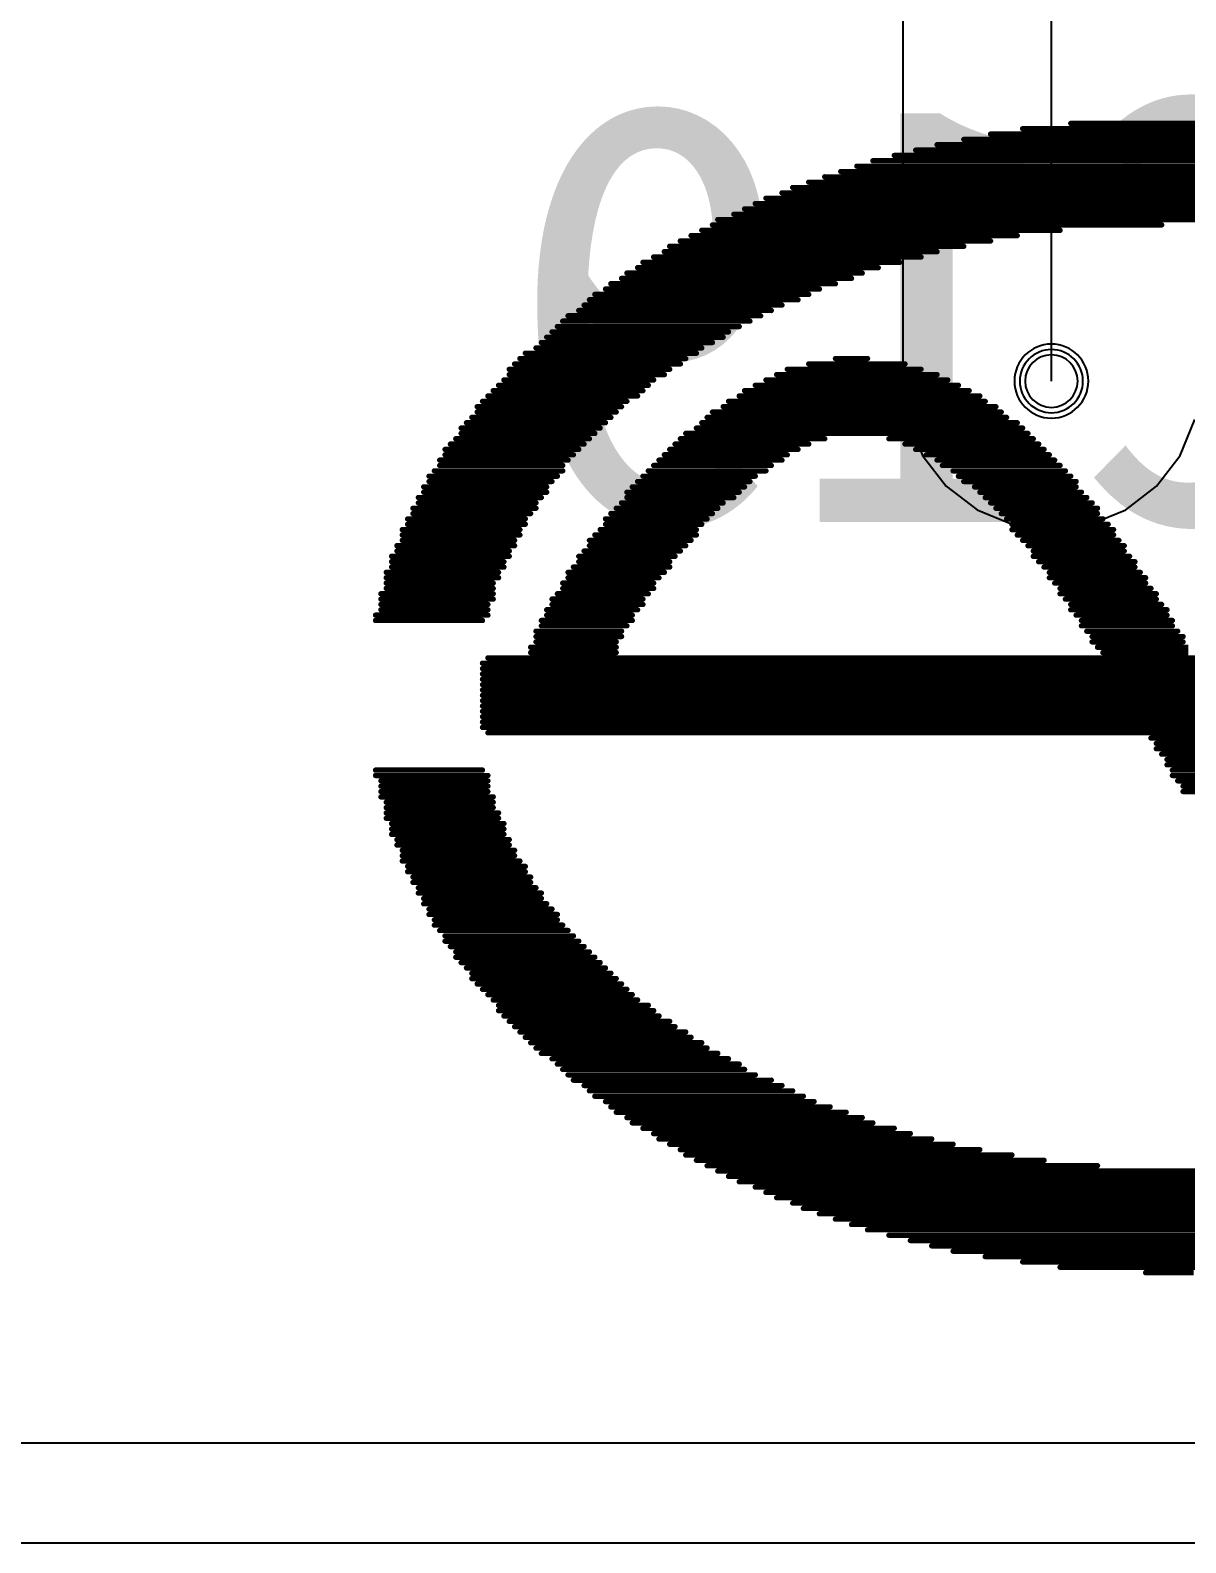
# Model space of a CAD drawing. Header units: inches. Extents: x 32166 to 66782, y 2386 to 7162.
# Drawn here: x 33774.74 to 33799.43, y 2886.55 to 2918.9 of the extents above; entities that cross this region are included whole.
import ezdxf

# ---------------------------------------------------------------- set-up
doc = ezdxf.new("R2010")
doc.units = ezdxf.units.IN
doc.header["$LTSCALE"] = 0.64311
doc.header["$MEASUREMENT"] = 0
for name, color, linetype in [('BOTTOMLAYER', 5, 'CONTINUOUS'), ('BOTTOMOVERLAY', 54, 'CONTINUOUS'), ('BOTTOMSOLDER', 6, 'CONTINUOUS'), ('KEEPOUTLAYER', 6, 'CONTINUOUS'), ('MULTILAYER', 9, 'CONTINUOUS')]:
    doc.layers.add(name, color=color, linetype=linetype)
doc.styles.get("Standard").update_dxf_attribs({"font": 'txt', "width": 0.8})

msp = doc.modelspace()

# ---------------------------------------------------------------- linework, layer by layer
at = {"layer": 'BOTTOMLAYER'}
for p, q in [((33796.563, 2911.395), (33796.563, 2940.091)), ((33793.386, 2935.537), (33793.386, 2911.395)), ((33793.386, 2911.395), (33793.494, 2910.572)), ((33793.494, 2910.572), (33793.811, 2909.806)), ((33799.314, 2909.806), (33799.632, 2910.572)), ((33793.811, 2909.806), (33794.316, 2909.148)), ((33798.809, 2909.148), (33799.314, 2909.806)), ((33794.316, 2909.148), (33794.974, 2908.643)), ((33798.151, 2908.643), (33798.809, 2909.148)), ((33794.974, 2908.643), (33795.74, 2908.326)), ((33797.385, 2908.326), (33798.151, 2908.643)), ((33795.74, 2908.326), (33796.563, 2908.217)), ((33796.563, 2908.217), (33797.385, 2908.326)), ((33952.488, 2888.681), (33760.023, 2888.681))]:
    msp.add_line(p, q, dxfattribs=at)
for radius, start, end in [(0.675, 0, 180), (0.562, 0, 180), (0.675, 180, 0), (0.562, 180, 0)]:
    msp.add_arc((33796.563, 2911.395), radius, start, end, dxfattribs=at)
at = {"layer": 'BOTTOMOVERLAY', "const_width": 0.114}
for points in [[(33795.948, 2916.792), (33802.235, 2916.792)], [(33796.977, 2916.906), (33801.206, 2916.906)], [(33794.119, 2916.449), (33804.178, 2916.449)], [(33794.691, 2916.563), (33803.606, 2916.563)], [(33795.262, 2916.677), (33802.92, 2916.677)], [(33792.748, 2916.106), (33805.549, 2916.106)], [(33793.205, 2916.22), (33805.092, 2916.22)], [(33793.662, 2916.334), (33804.635, 2916.334)], [(33791.719, 2915.763), (33806.578, 2915.763)], [(33792.062, 2915.877), (33806.235, 2915.877)], [(33792.405, 2915.991), (33805.892, 2915.991)], [(33790.805, 2915.42), (33807.492, 2915.42)], [(33791.033, 2915.534), (33807.264, 2915.534)], [(33791.376, 2915.649), (33806.921, 2915.649)], [(33790.004, 2915.077), (33808.292, 2915.077)], [(33790.233, 2915.191), (33808.064, 2915.191)], [(33790.462, 2915.306), (33807.835, 2915.306)], [(33789.433, 2914.848), (33808.75, 2914.848)], [(33789.776, 2914.963), (33808.521, 2914.963)], [(33788.861, 2914.506), (33795.834, 2914.506)], [(33789.09, 2914.62), (33796.748, 2914.62)], [(33789.319, 2914.734), (33798.92, 2914.734)], [(33788.29, 2914.163), (33794.119, 2914.163)], [(33788.404, 2914.277), (33794.691, 2914.277)], [(33788.633, 2914.391), (33795.262, 2914.391)], [(33787.718, 2913.82), (33792.862, 2913.82)], [(33787.833, 2913.934), (33793.319, 2913.934)], [(33788.061, 2914.048), (33793.776, 2914.048)], [(33787.147, 2913.477), (33791.948, 2913.477)], [(33787.376, 2913.591), (33792.29, 2913.591)], [(33787.49, 2913.705), (33792.519, 2913.705)], [(33786.69, 2913.134), (33791.147, 2913.134)], [(33786.804, 2913.248), (33791.376, 2913.248)], [(33787.033, 2913.363), (33791.605, 2913.363)], [(33786.461, 2912.905), (33790.576, 2912.905)], [(33786.575, 2913.02), (33790.805, 2913.02)], [(33786.004, 2912.562), (33789.89, 2912.562)], [(33786.118, 2912.677), (33790.119, 2912.677)], [(33786.233, 2912.791), (33790.347, 2912.791)], [(33785.661, 2912.22), (33789.319, 2912.22)], [(33785.775, 2912.334), (33789.547, 2912.334)], [(33785.89, 2912.448), (33789.662, 2912.448)], [(33785.204, 2911.877), (33788.747, 2911.877)], [(33785.318, 2911.991), (33788.976, 2911.991)], [(33785.547, 2912.105), (33789.09, 2912.105)], [(33791.948, 2911.877), (33792.633, 2911.877)], [(33784.975, 2911.648), (33788.404, 2911.648)], [(33784.975, 2911.534), (33788.29, 2911.534)], [(33785.09, 2911.762), (33788.633, 2911.762)], [(33790.69, 2911.534), (33794.119, 2911.534)], [(33790.919, 2911.648), (33793.776, 2911.648)], [(33791.376, 2911.762), (33793.433, 2911.762)], [(33784.632, 2911.191), (33787.833, 2911.191)], [(33784.747, 2911.305), (33787.947, 2911.305)], [(33784.861, 2911.419), (33788.061, 2911.419)], [(33790.004, 2911.191), (33794.805, 2911.191)], [(33790.233, 2911.305), (33794.576, 2911.305)], [(33790.462, 2911.419), (33794.348, 2911.419)], [(33784.404, 2910.962), (33787.49, 2910.962)], [(33784.518, 2911.077), (33787.718, 2911.077)], [(33789.662, 2910.962), (33795.148, 2910.962)], [(33789.89, 2911.077), (33795.034, 2911.077)], [(33784.175, 2910.619), (33787.147, 2910.619)], [(33784.289, 2910.848), (33787.376, 2910.848)], [(33784.289, 2910.734), (33787.261, 2910.734)], [(33789.204, 2910.619), (33795.605, 2910.619)], [(33789.319, 2910.734), (33795.491, 2910.734)], [(33789.547, 2910.848), (33795.377, 2910.848)], [(33783.947, 2910.391), (33786.918, 2910.391)], [(33783.947, 2910.276), (33786.804, 2910.276)], [(33784.061, 2910.505), (33787.033, 2910.505)], [(33788.747, 2910.276), (33796.062, 2910.276)], [(33788.976, 2910.391), (33795.948, 2910.391)], [(33789.09, 2910.505), (33795.834, 2910.505)], [(33783.604, 2909.934), (33786.461, 2909.934)], [(33783.718, 2910.048), (33786.575, 2910.048)], [(33783.832, 2910.162), (33786.69, 2910.162)], [(33788.404, 2909.934), (33791.147, 2909.934)], [(33788.519, 2910.048), (33791.376, 2910.048)], [(33788.633, 2910.162), (33791.719, 2910.162)], [(33793.091, 2910.162), (33796.177, 2910.162)], [(33793.433, 2910.048), (33796.291, 2910.048)], [(33793.662, 2909.934), (33796.405, 2909.934)], [(33783.489, 2909.705), (33786.233, 2909.705)], [(33783.489, 2909.591), (33786.118, 2909.591)], [(33783.604, 2909.819), (33786.347, 2909.819)], [(33788.061, 2909.591), (33790.576, 2909.591)], [(33788.176, 2909.705), (33790.805, 2909.705)], [(33788.29, 2909.819), (33790.919, 2909.819)], [(33793.891, 2909.819), (33796.52, 2909.819)], [(33794.119, 2909.705), (33796.634, 2909.705)], [(33794.234, 2909.591), (33796.748, 2909.591)], [(33783.261, 2909.362), (33786.004, 2909.362)], [(33783.261, 2909.248), (33785.89, 2909.248)], [(33783.375, 2909.476), (33786.118, 2909.476)], [(33787.718, 2909.248), (33790.119, 2909.248)], [(33787.833, 2909.362), (33790.233, 2909.362)], [(33787.947, 2909.476), (33790.462, 2909.476)], [(33794.462, 2909.476), (33796.862, 2909.476)], [(33794.576, 2909.362), (33796.977, 2909.362)], [(33794.691, 2909.248), (33797.091, 2909.248)], [(33783.146, 2909.133), (33785.775, 2909.133)], [(33783.146, 2909.019), (33785.775, 2909.019)], [(33787.49, 2909.019), (33789.89, 2909.019)], [(33787.604, 2909.133), (33790.004, 2909.133)], [(33794.919, 2909.133), (33797.091, 2909.133)], [(33795.034, 2909.019), (33797.205, 2909.019)], [(33782.918, 2908.676), (33785.547, 2908.676)], [(33783.032, 2908.905), (33785.661, 2908.905)], [(33783.032, 2908.791), (33785.547, 2908.791)], [(33787.261, 2908.676), (33789.433, 2908.676)], [(33787.376, 2908.791), (33789.547, 2908.791)], [(33787.49, 2908.905), (33789.776, 2908.905)], [(33795.148, 2908.905), (33797.32, 2908.905)], [(33795.262, 2908.791), (33797.434, 2908.791)], [(33795.377, 2908.676), (33797.548, 2908.676)], [(33782.804, 2908.448), (33785.318, 2908.448)], [(33782.804, 2908.333), (33785.318, 2908.333)], [(33782.918, 2908.562), (33785.432, 2908.562)], [(33787.033, 2908.448), (33789.204, 2908.448)], [(33787.033, 2908.333), (33789.09, 2908.333)], [(33787.147, 2908.562), (33789.319, 2908.562)], [(33795.491, 2908.562), (33797.548, 2908.562)], [(33795.605, 2908.448), (33797.663, 2908.448)], [(33795.719, 2908.333), (33797.777, 2908.333)], [(33782.689, 2908.219), (33785.204, 2908.219)], [(33782.689, 2908.105), (33785.204, 2908.105)], [(33782.689, 2907.99), (33785.09, 2907.99)], [(33786.69, 2907.99), (33788.861, 2907.99)], [(33786.804, 2908.105), (33788.976, 2908.105)], [(33786.918, 2908.219), (33788.976, 2908.219)], [(33795.719, 2908.219), (33797.891, 2908.219)], [(33795.834, 2908.105), (33797.891, 2908.105)], [(33795.948, 2907.99), (33798.005, 2907.99)], [(33782.461, 2907.648), (33784.975, 2907.648)], [(33782.575, 2907.876), (33785.09, 2907.876)], [(33782.575, 2907.762), (33784.975, 2907.762)], [(33786.461, 2907.648), (33788.519, 2907.648)], [(33786.575, 2907.762), (33788.633, 2907.762)], [(33786.69, 2907.876), (33788.747, 2907.876)], [(33796.062, 2907.876), (33798.12, 2907.876)], [(33796.177, 2907.762), (33798.12, 2907.762)], [(33796.177, 2907.648), (33798.234, 2907.648)], [(33782.346, 2907.305), (33784.747, 2907.305)], [(33782.461, 2907.533), (33784.861, 2907.533)], [(33782.461, 2907.419), (33784.861, 2907.419)], [(33786.233, 2907.305), (33788.29, 2907.305)], [(33786.347, 2907.419), (33788.404, 2907.419)], [(33786.461, 2907.533), (33788.404, 2907.533)], [(33796.291, 2907.533), (33798.348, 2907.533)], [(33796.405, 2907.419), (33798.348, 2907.419)], [(33796.52, 2907.305), (33798.463, 2907.305)], [(33782.346, 2907.19), (33784.747, 2907.19)], [(33782.346, 2907.076), (33784.632, 2907.076)], [(33786.118, 2907.076), (33788.061, 2907.076)], [(33786.233, 2907.19), (33788.176, 2907.19)], [(33796.52, 2907.19), (33798.577, 2907.19)], [(33796.634, 2907.076), (33798.577, 2907.076)], [(33782.232, 2906.847), (33784.632, 2906.847)], [(33782.232, 2906.733), (33784.632, 2906.733)], [(33782.346, 2906.962), (33784.632, 2906.962)], [(33785.89, 2906.733), (33787.833, 2906.733)], [(33786.004, 2906.847), (33787.947, 2906.847)], [(33786.118, 2906.962), (33788.061, 2906.962)], [(33796.748, 2906.962), (33798.691, 2906.962)], [(33796.748, 2906.847), (33798.806, 2906.847)], [(33796.862, 2906.733), (33798.806, 2906.733)], [(33782.118, 2906.39), (33784.518, 2906.39)], [(33782.232, 2906.619), (33784.518, 2906.619)], [(33782.232, 2906.505), (33784.518, 2906.505)], [(33785.775, 2906.505), (33787.718, 2906.505)], [(33785.775, 2906.39), (33787.604, 2906.39)], [(33785.89, 2906.619), (33787.833, 2906.619)], [(33796.977, 2906.619), (33798.92, 2906.619)], [(33796.977, 2906.505), (33799.034, 2906.505)], [(33797.091, 2906.39), (33799.034, 2906.39)], [(33782.118, 2906.276), (33784.404, 2906.276)], [(33785.547, 2906.047), (33787.376, 2906.047)], [(33785.661, 2906.276), (33787.604, 2906.276)], [(33785.661, 2906.162), (33787.49, 2906.162)], [(33797.205, 2906.276), (33799.148, 2906.276)], [(33797.205, 2906.162), (33799.148, 2906.162)], [(33797.32, 2906.047), (33799.263, 2906.047)], [(33785.432, 2905.704), (33787.261, 2905.704)], [(33785.547, 2905.933), (33787.376, 2905.933)], [(33785.547, 2905.819), (33787.261, 2905.819)], [(33797.434, 2905.933), (33799.377, 2905.933)], [(33797.434, 2905.819), (33799.377, 2905.819)], [(33797.548, 2905.704), (33799.491, 2905.704)], [(33784.518, 2905.476), (33813.665, 2905.476)], [(33785.432, 2905.59), (33787.261, 2905.59)], [(33797.663, 2905.59), (33799.491, 2905.59)], [(33784.404, 2905.362), (33813.779, 2905.362)], [(33784.404, 2905.247), (33813.779, 2905.247)], [(33784.404, 2905.133), (33813.779, 2905.133)], [(33784.404, 2905.019), (33813.779, 2905.019)], [(33784.404, 2904.904), (33813.779, 2904.904)], [(33784.404, 2904.79), (33813.779, 2904.79)], [(33784.404, 2904.676), (33813.779, 2904.676)], [(33784.404, 2904.561), (33813.779, 2904.561)], [(33784.404, 2904.447), (33813.779, 2904.447)], [(33784.404, 2904.333), (33813.779, 2904.333)], [(33784.404, 2904.219), (33813.779, 2904.219)], [(33784.404, 2904.104), (33813.779, 2904.104)], [(33784.404, 2903.99), (33813.779, 2903.99)], [(33784.518, 2903.876), (33813.665, 2903.876)], [(33798.691, 2903.761), (33800.634, 2903.761)], [(33798.806, 2903.647), (33800.749, 2903.647)], [(33798.806, 2903.533), (33800.749, 2903.533)], [(33798.92, 2903.418), (33800.863, 2903.418)], [(33799.034, 2903.304), (33800.863, 2903.304)], [(33799.034, 2903.19), (33800.977, 2903.19)], [(33782.118, 2903.076), (33784.404, 2903.076)], [(33782.118, 2902.961), (33784.518, 2902.961)], [(33782.232, 2902.847), (33784.518, 2902.847)], [(33799.148, 2903.076), (33801.092, 2903.076)], [(33799.148, 2902.961), (33801.092, 2902.961)], [(33799.263, 2902.847), (33801.206, 2902.847)], [(33782.232, 2902.733), (33784.518, 2902.733)], [(33782.232, 2902.618), (33784.518, 2902.618)], [(33782.232, 2902.504), (33784.632, 2902.504)], [(33799.377, 2902.733), (33801.32, 2902.733)], [(33799.377, 2902.618), (33801.32, 2902.618)], [(33782.346, 2902.39), (33784.632, 2902.39)], [(33782.346, 2902.275), (33784.632, 2902.275)], [(33782.346, 2902.161), (33784.747, 2902.161)], [(33782.346, 2902.047), (33784.747, 2902.047)], [(33782.461, 2901.933), (33784.861, 2901.933)], [(33782.461, 2901.818), (33784.861, 2901.818)], [(33782.461, 2901.704), (33784.861, 2901.704)], [(33782.575, 2901.59), (33784.975, 2901.59)], [(33782.575, 2901.475), (33784.975, 2901.475)], [(33782.689, 2901.361), (33785.09, 2901.361)], [(33782.689, 2901.247), (33785.09, 2901.247)], [(33782.689, 2901.132), (33785.204, 2901.132)], [(33782.804, 2901.018), (33785.318, 2901.018)], [(33782.804, 2900.904), (33785.318, 2900.904)], [(33782.918, 2900.79), (33785.432, 2900.79)], [(33782.918, 2900.675), (33785.432, 2900.675)], [(33783.032, 2900.561), (33785.547, 2900.561)], [(33783.032, 2900.447), (33785.661, 2900.447)], [(33783.146, 2900.332), (33785.661, 2900.332)], [(33783.146, 2900.218), (33785.775, 2900.218)], [(33783.261, 2900.104), (33785.89, 2900.104)], [(33783.261, 2899.989), (33786.004, 2899.989)], [(33783.375, 2899.875), (33786.004, 2899.875)], [(33783.375, 2899.761), (33786.118, 2899.761)], [(33783.489, 2899.647), (33786.233, 2899.647)], [(33783.604, 2899.532), (33786.347, 2899.532)], [(33783.604, 2899.418), (33786.461, 2899.418)], [(33783.718, 2899.304), (33786.575, 2899.304)], [(33783.832, 2899.189), (33786.69, 2899.189)], [(33783.832, 2899.075), (33786.804, 2899.075)], [(33783.947, 2898.961), (33786.918, 2898.961)], [(33784.061, 2898.846), (33787.033, 2898.846)], [(33784.175, 2898.732), (33787.147, 2898.732)], [(33784.175, 2898.618), (33787.261, 2898.618)], [(33784.289, 2898.504), (33787.376, 2898.504)], [(33784.404, 2898.389), (33787.49, 2898.389)], [(33784.518, 2898.275), (33787.604, 2898.275)], [(33784.632, 2898.161), (33787.718, 2898.161)], [(33784.747, 2898.046), (33787.947, 2898.046)], [(33784.747, 2897.932), (33788.061, 2897.932)], [(33784.861, 2897.818), (33788.176, 2897.818)], [(33784.975, 2897.703), (33788.404, 2897.703)], [(33785.09, 2897.589), (33788.519, 2897.589)], [(33785.204, 2897.475), (33788.747, 2897.475)], [(33785.318, 2897.361), (33788.861, 2897.361)], [(33785.432, 2897.246), (33789.09, 2897.246)], [(33785.547, 2897.132), (33789.204, 2897.132)], [(33785.661, 2897.018), (33789.433, 2897.018)], [(33785.89, 2896.903), (33789.662, 2896.903)], [(33786.004, 2896.789), (33789.89, 2896.789)], [(33786.118, 2896.675), (33790.004, 2896.675)], [(33786.233, 2896.56), (33790.233, 2896.56)], [(33786.347, 2896.446), (33790.576, 2896.446)], [(33786.575, 2896.332), (33790.805, 2896.332)], [(33786.69, 2896.218), (33791.033, 2896.218)], [(33786.804, 2896.103), (33791.262, 2896.103)], [(33787.033, 2895.989), (33791.49, 2895.989)], [(33787.147, 2895.875), (33791.833, 2895.875)], [(33787.261, 2895.76), (33792.176, 2895.76)], [(33787.49, 2895.646), (33792.519, 2895.646)], [(33787.604, 2895.532), (33792.748, 2895.532)], [(33787.833, 2895.417), (33793.205, 2895.417)], [(33788.061, 2895.303), (33793.548, 2895.303)], [(33788.176, 2895.189), (33794.005, 2895.189)], [(33788.404, 2895.075), (33794.462, 2895.075)], [(33788.633, 2894.96), (33795.034, 2894.96)], [(33788.747, 2894.846), (33795.719, 2894.846)], [(33788.976, 2894.732), (33796.405, 2894.732)], [(33789.204, 2894.617), (33797.548, 2894.617)], [(33789.433, 2894.503), (33808.864, 2894.503)], [(33789.662, 2894.389), (33808.635, 2894.389)], [(33789.89, 2894.274), (33808.407, 2894.274)], [(33790.233, 2894.16), (33808.064, 2894.16)], [(33790.462, 2894.046), (33807.835, 2894.046)], [(33790.69, 2893.932), (33807.607, 2893.932)], [(33791.033, 2893.817), (33807.264, 2893.817)], [(33791.262, 2893.703), (33806.921, 2893.703)], [(33791.605, 2893.589), (33806.692, 2893.589)], [(33791.948, 2893.474), (33806.349, 2893.474)], [(33792.29, 2893.36), (33806.006, 2893.36)], [(33792.633, 2893.246), (33805.664, 2893.246)], [(33793.091, 2893.131), (33805.206, 2893.131)], [(33793.548, 2893.017), (33804.749, 2893.017)], [(33794.005, 2892.903), (33804.292, 2892.903)], [(33794.462, 2892.789), (33803.835, 2892.789)], [(33795.148, 2892.674), (33803.149, 2892.674)], [(33795.948, 2892.56), (33802.349, 2892.56)], [(33796.748, 2892.446), (33801.549, 2892.446)], [(33798.577, 2892.331), (33799.606, 2892.331)]]:
    msp.add_lwpolyline(points, dxfattribs=at)
at = {"layer": 'BOTTOMOVERLAY', "const_width": 0.0571}
for points in [[(33795.92, 2916.792, 1), (33795.977, 2916.792, 1)], [(33796.948, 2916.906, 1), (33797.005, 2916.906, 1)], [(33794.091, 2916.449, 1), (33794.148, 2916.449, 1)], [(33794.662, 2916.563, 1), (33794.719, 2916.563, 1)], [(33795.234, 2916.677, 1), (33795.291, 2916.677, 1)], [(33792.719, 2916.106, 1), (33792.776, 2916.106, 1)], [(33793.176, 2916.22, 1), (33793.233, 2916.22, 1)], [(33793.634, 2916.334, 1), (33793.691, 2916.334, 1)], [(33791.69, 2915.763, 1), (33791.748, 2915.763, 1)], [(33792.033, 2915.877, 1), (33792.09, 2915.877, 1)], [(33792.376, 2915.991, 1), (33792.433, 2915.991, 1)], [(33790.776, 2915.42, 1), (33790.833, 2915.42, 1)], [(33791.005, 2915.534, 1), (33791.062, 2915.534, 1)], [(33791.348, 2915.649, 1), (33791.405, 2915.649, 1)], [(33789.976, 2915.077, 1), (33790.033, 2915.077, 1)], [(33790.205, 2915.191, 1), (33790.262, 2915.191, 1)], [(33790.433, 2915.306, 1), (33790.49, 2915.306, 1)], [(33789.404, 2914.848, 1), (33789.462, 2914.848, 1)], [(33789.747, 2914.963, 1), (33789.804, 2914.963, 1)], [(33788.833, 2914.506, 1), (33788.89, 2914.506, 1)], [(33789.062, 2914.62, 1), (33789.119, 2914.62, 1)], [(33789.29, 2914.734, 1), (33789.347, 2914.734, 1)], [(33795.805, 2914.506, 1), (33795.862, 2914.506, 1)], [(33796.72, 2914.62, 1), (33796.777, 2914.62, 1)], [(33798.891, 2914.734, 1), (33798.948, 2914.734, 1)], [(33788.261, 2914.163, 1), (33788.319, 2914.163, 1)], [(33788.376, 2914.277, 1), (33788.433, 2914.277, 1)], [(33788.604, 2914.391, 1), (33788.661, 2914.391, 1)], [(33794.091, 2914.163, 1), (33794.148, 2914.163, 1)], [(33794.662, 2914.277, 1), (33794.719, 2914.277, 1)], [(33795.234, 2914.391, 1), (33795.291, 2914.391, 1)], [(33787.69, 2913.82, 1), (33787.747, 2913.82, 1)], [(33787.804, 2913.934, 1), (33787.861, 2913.934, 1)], [(33788.033, 2914.048, 1), (33788.09, 2914.048, 1)], [(33792.833, 2913.82, 1), (33792.891, 2913.82, 1)], [(33793.291, 2913.934, 1), (33793.348, 2913.934, 1)], [(33793.748, 2914.048, 1), (33793.805, 2914.048, 1)], [(33787.118, 2913.477, 1), (33787.176, 2913.477, 1)], [(33787.347, 2913.591, 1), (33787.404, 2913.591, 1)], [(33787.461, 2913.705, 1), (33787.518, 2913.705, 1)], [(33791.919, 2913.477, 1), (33791.976, 2913.477, 1)], [(33792.262, 2913.591, 1), (33792.319, 2913.591, 1)], [(33792.491, 2913.705, 1), (33792.548, 2913.705, 1)], [(33786.661, 2913.134, 1), (33786.718, 2913.134, 1)], [(33786.776, 2913.248, 1), (33786.833, 2913.248, 1)], [(33787.004, 2913.363, 1), (33787.061, 2913.363, 1)], [(33791.119, 2913.134, 1), (33791.176, 2913.134, 1)], [(33791.348, 2913.248, 1), (33791.405, 2913.248, 1)], [(33791.576, 2913.363, 1), (33791.633, 2913.363, 1)], [(33786.433, 2912.905, 1), (33786.49, 2912.905, 1)], [(33786.547, 2913.02, 1), (33786.604, 2913.02, 1)], [(33790.547, 2912.905, 1), (33790.605, 2912.905, 1)], [(33790.776, 2913.02, 1), (33790.833, 2913.02, 1)], [(33785.975, 2912.562, 1), (33786.033, 2912.562, 1)], [(33786.09, 2912.677, 1), (33786.147, 2912.677, 1)], [(33786.204, 2912.791, 1), (33786.261, 2912.791, 1)], [(33789.862, 2912.562, 1), (33789.919, 2912.562, 1)], [(33790.09, 2912.677, 1), (33790.147, 2912.677, 1)], [(33790.319, 2912.791, 1), (33790.376, 2912.791, 1)], [(33785.633, 2912.22, 1), (33785.69, 2912.22, 1)], [(33785.747, 2912.334, 1), (33785.804, 2912.334, 1)], [(33785.861, 2912.448, 1), (33785.918, 2912.448, 1)], [(33789.29, 2912.22, 1), (33789.347, 2912.22, 1)], [(33789.519, 2912.334, 1), (33789.576, 2912.334, 1)], [(33789.633, 2912.448, 1), (33789.69, 2912.448, 1)], [(33785.175, 2911.877, 1), (33785.232, 2911.877, 1)], [(33785.29, 2911.991, 1), (33785.347, 2911.991, 1)], [(33785.518, 2912.105, 1), (33785.575, 2912.105, 1)], [(33788.719, 2911.877, 1), (33788.776, 2911.877, 1)], [(33788.947, 2911.991, 1), (33789.004, 2911.991, 1)], [(33789.062, 2912.105, 1), (33789.119, 2912.105, 1)], [(33791.919, 2911.877, 1), (33791.976, 2911.877, 1)], [(33792.605, 2911.877, 1), (33792.662, 2911.877, 1)], [(33784.947, 2911.648, 1), (33785.004, 2911.648, 1)], [(33784.947, 2911.534, 1), (33785.004, 2911.534, 1)], [(33785.061, 2911.762, 1), (33785.118, 2911.762, 1)], [(33788.261, 2911.534, 1), (33788.319, 2911.534, 1)], [(33788.376, 2911.648, 1), (33788.433, 2911.648, 1)], [(33788.604, 2911.762, 1), (33788.661, 2911.762, 1)], [(33790.662, 2911.534, 1), (33790.719, 2911.534, 1)], [(33790.89, 2911.648, 1), (33790.947, 2911.648, 1)], [(33791.348, 2911.762, 1), (33791.405, 2911.762, 1)], [(33793.405, 2911.762, 1), (33793.462, 2911.762, 1)], [(33793.748, 2911.648, 1), (33793.805, 2911.648, 1)], [(33794.091, 2911.534, 1), (33794.148, 2911.534, 1)], [(33784.604, 2911.191, 1), (33784.661, 2911.191, 1)], [(33784.718, 2911.305, 1), (33784.775, 2911.305, 1)], [(33784.832, 2911.419, 1), (33784.89, 2911.419, 1)], [(33787.804, 2911.191, 1), (33787.861, 2911.191, 1)], [(33787.919, 2911.305, 1), (33787.976, 2911.305, 1)], [(33788.033, 2911.419, 1), (33788.09, 2911.419, 1)], [(33789.976, 2911.191, 1), (33790.033, 2911.191, 1)], [(33790.205, 2911.305, 1), (33790.262, 2911.305, 1)], [(33790.433, 2911.419, 1), (33790.49, 2911.419, 1)], [(33794.319, 2911.419, 1), (33794.376, 2911.419, 1)], [(33794.548, 2911.305, 1), (33794.605, 2911.305, 1)], [(33794.777, 2911.191, 1), (33794.834, 2911.191, 1)], [(33784.375, 2910.962, 1), (33784.432, 2910.962, 1)], [(33784.49, 2911.077, 1), (33784.547, 2911.077, 1)], [(33787.461, 2910.962, 1), (33787.518, 2910.962, 1)], [(33787.69, 2911.077, 1), (33787.747, 2911.077, 1)], [(33789.633, 2910.962, 1), (33789.69, 2910.962, 1)], [(33789.862, 2911.077, 1), (33789.919, 2911.077, 1)], [(33795.005, 2911.077, 1), (33795.062, 2911.077, 1)], [(33795.119, 2910.962, 1), (33795.177, 2910.962, 1)], [(33784.147, 2910.619, 1), (33784.204, 2910.619, 1)], [(33784.261, 2910.848, 1), (33784.318, 2910.848, 1)], [(33784.261, 2910.734, 1), (33784.318, 2910.734, 1)], [(33787.118, 2910.619, 1), (33787.176, 2910.619, 1)], [(33787.233, 2910.734, 1), (33787.29, 2910.734, 1)], [(33787.347, 2910.848, 1), (33787.404, 2910.848, 1)], [(33789.176, 2910.619, 1), (33789.233, 2910.619, 1)], [(33789.29, 2910.734, 1), (33789.347, 2910.734, 1)], [(33789.519, 2910.848, 1), (33789.576, 2910.848, 1)], [(33795.348, 2910.848, 1), (33795.405, 2910.848, 1)], [(33795.462, 2910.734, 1), (33795.519, 2910.734, 1)], [(33795.577, 2910.619, 1), (33795.634, 2910.619, 1)], [(33783.918, 2910.391, 1), (33783.975, 2910.391, 1)], [(33783.918, 2910.276, 1), (33783.975, 2910.276, 1)], [(33784.032, 2910.505, 1), (33784.089, 2910.505, 1)], [(33786.776, 2910.276, 1), (33786.833, 2910.276, 1)], [(33786.89, 2910.391, 1), (33786.947, 2910.391, 1)], [(33787.004, 2910.505, 1), (33787.061, 2910.505, 1)], [(33788.719, 2910.276, 1), (33788.776, 2910.276, 1)], [(33788.947, 2910.391, 1), (33789.004, 2910.391, 1)], [(33789.062, 2910.505, 1), (33789.119, 2910.505, 1)], [(33795.805, 2910.505, 1), (33795.862, 2910.505, 1)], [(33795.92, 2910.391, 1), (33795.977, 2910.391, 1)], [(33796.034, 2910.276, 1), (33796.091, 2910.276, 1)], [(33783.575, 2909.934, 1), (33783.632, 2909.934, 1)], [(33783.689, 2910.048, 1), (33783.747, 2910.048, 1)], [(33783.804, 2910.162, 1), (33783.861, 2910.162, 1)], [(33786.433, 2909.934, 1), (33786.49, 2909.934, 1)], [(33786.547, 2910.048, 1), (33786.604, 2910.048, 1)], [(33786.661, 2910.162, 1), (33786.718, 2910.162, 1)], [(33788.376, 2909.934, 1), (33788.433, 2909.934, 1)], [(33788.49, 2910.048, 1), (33788.547, 2910.048, 1)], [(33788.604, 2910.162, 1), (33788.661, 2910.162, 1)], [(33791.119, 2909.934, 1), (33791.176, 2909.934, 1)], [(33791.348, 2910.048, 1), (33791.405, 2910.048, 1)], [(33791.69, 2910.162, 1), (33791.748, 2910.162, 1)], [(33793.062, 2910.162, 1), (33793.119, 2910.162, 1)], [(33793.405, 2910.048, 1), (33793.462, 2910.048, 1)], [(33793.634, 2909.934, 1), (33793.691, 2909.934, 1)], [(33796.148, 2910.162, 1), (33796.205, 2910.162, 1)], [(33796.262, 2910.048, 1), (33796.32, 2910.048, 1)], [(33796.377, 2909.934, 1), (33796.434, 2909.934, 1)], [(33783.461, 2909.705, 1), (33783.518, 2909.705, 1)], [(33783.461, 2909.591, 1), (33783.518, 2909.591, 1)], [(33783.575, 2909.819, 1), (33783.632, 2909.819, 1)], [(33786.09, 2909.591, 1), (33786.147, 2909.591, 1)], [(33786.204, 2909.705, 1), (33786.261, 2909.705, 1)], [(33786.318, 2909.819, 1), (33786.375, 2909.819, 1)], [(33788.033, 2909.591, 1), (33788.09, 2909.591, 1)], [(33788.147, 2909.705, 1), (33788.204, 2909.705, 1)], [(33788.261, 2909.819, 1), (33788.319, 2909.819, 1)], [(33790.547, 2909.591, 1), (33790.605, 2909.591, 1)], [(33790.776, 2909.705, 1), (33790.833, 2909.705, 1)], [(33790.89, 2909.819, 1), (33790.947, 2909.819, 1)], [(33793.862, 2909.819, 1), (33793.919, 2909.819, 1)], [(33794.091, 2909.705, 1), (33794.148, 2909.705, 1)], [(33794.205, 2909.591, 1), (33794.262, 2909.591, 1)], [(33796.491, 2909.819, 1), (33796.548, 2909.819, 1)], [(33796.605, 2909.705, 1), (33796.662, 2909.705, 1)], [(33796.72, 2909.591, 1), (33796.777, 2909.591, 1)], [(33783.232, 2909.362, 1), (33783.289, 2909.362, 1)], [(33783.232, 2909.248, 1), (33783.289, 2909.248, 1)], [(33783.347, 2909.476, 1), (33783.404, 2909.476, 1)], [(33785.861, 2909.248, 1), (33785.918, 2909.248, 1)], [(33785.975, 2909.362, 1), (33786.033, 2909.362, 1)], [(33786.09, 2909.476, 1), (33786.147, 2909.476, 1)], [(33787.69, 2909.248, 1), (33787.747, 2909.248, 1)], [(33787.804, 2909.362, 1), (33787.861, 2909.362, 1)], [(33787.919, 2909.476, 1), (33787.976, 2909.476, 1)], [(33790.09, 2909.248, 1), (33790.147, 2909.248, 1)], [(33790.205, 2909.362, 1), (33790.262, 2909.362, 1)], [(33790.433, 2909.476, 1), (33790.49, 2909.476, 1)], [(33794.434, 2909.476, 1), (33794.491, 2909.476, 1)], [(33794.548, 2909.362, 1), (33794.605, 2909.362, 1)], [(33794.662, 2909.248, 1), (33794.719, 2909.248, 1)], [(33796.834, 2909.476, 1), (33796.891, 2909.476, 1)], [(33796.948, 2909.362, 1), (33797.005, 2909.362, 1)], [(33797.063, 2909.248, 1), (33797.12, 2909.248, 1)], [(33783.118, 2909.133, 1), (33783.175, 2909.133, 1)], [(33783.118, 2909.019, 1), (33783.175, 2909.019, 1)], [(33785.747, 2909.133, 1), (33785.804, 2909.133, 1)], [(33785.747, 2909.019, 1), (33785.804, 2909.019, 1)], [(33787.461, 2909.019, 1), (33787.518, 2909.019, 1)], [(33787.576, 2909.133, 1), (33787.633, 2909.133, 1)], [(33789.862, 2909.019, 1), (33789.919, 2909.019, 1)], [(33789.976, 2909.133, 1), (33790.033, 2909.133, 1)], [(33794.891, 2909.133, 1), (33794.948, 2909.133, 1)], [(33795.005, 2909.019, 1), (33795.062, 2909.019, 1)], [(33797.063, 2909.133, 1), (33797.12, 2909.133, 1)], [(33797.177, 2909.019, 1), (33797.234, 2909.019, 1)], [(33782.889, 2908.676, 1), (33782.946, 2908.676, 1)], [(33783.004, 2908.905, 1), (33783.061, 2908.905, 1)], [(33783.004, 2908.791, 1), (33783.061, 2908.791, 1)], [(33785.518, 2908.791, 1), (33785.575, 2908.791, 1)], [(33785.518, 2908.676, 1), (33785.575, 2908.676, 1)], [(33785.633, 2908.905, 1), (33785.69, 2908.905, 1)], [(33787.233, 2908.676, 1), (33787.29, 2908.676, 1)], [(33787.347, 2908.791, 1), (33787.404, 2908.791, 1)], [(33787.461, 2908.905, 1), (33787.518, 2908.905, 1)], [(33789.404, 2908.676, 1), (33789.462, 2908.676, 1)], [(33789.519, 2908.791, 1), (33789.576, 2908.791, 1)], [(33789.747, 2908.905, 1), (33789.804, 2908.905, 1)], [(33795.119, 2908.905, 1), (33795.177, 2908.905, 1)], [(33795.234, 2908.791, 1), (33795.291, 2908.791, 1)], [(33795.348, 2908.676, 1), (33795.405, 2908.676, 1)], [(33797.291, 2908.905, 1), (33797.348, 2908.905, 1)], [(33797.405, 2908.791, 1), (33797.463, 2908.791, 1)], [(33797.52, 2908.676, 1), (33797.577, 2908.676, 1)], [(33782.775, 2908.448, 1), (33782.832, 2908.448, 1)], [(33782.775, 2908.333, 1), (33782.832, 2908.333, 1)], [(33782.889, 2908.562, 1), (33782.946, 2908.562, 1)], [(33785.29, 2908.448, 1), (33785.347, 2908.448, 1)], [(33785.29, 2908.333, 1), (33785.347, 2908.333, 1)], [(33785.404, 2908.562, 1), (33785.461, 2908.562, 1)], [(33787.004, 2908.448, 1), (33787.061, 2908.448, 1)], [(33787.004, 2908.333, 1), (33787.061, 2908.333, 1)], [(33787.118, 2908.562, 1), (33787.176, 2908.562, 1)], [(33789.062, 2908.333, 1), (33789.119, 2908.333, 1)], [(33789.176, 2908.448, 1), (33789.233, 2908.448, 1)], [(33789.29, 2908.562, 1), (33789.347, 2908.562, 1)], [(33795.462, 2908.562, 1), (33795.519, 2908.562, 1)], [(33795.577, 2908.448, 1), (33795.634, 2908.448, 1)], [(33795.691, 2908.333, 1), (33795.748, 2908.333, 1)], [(33797.52, 2908.562, 1), (33797.577, 2908.562, 1)], [(33797.634, 2908.448, 1), (33797.691, 2908.448, 1)], [(33797.748, 2908.333, 1), (33797.805, 2908.333, 1)], [(33782.661, 2908.219, 1), (33782.718, 2908.219, 1)], [(33782.661, 2908.105, 1), (33782.718, 2908.105, 1)], [(33782.661, 2907.99, 1), (33782.718, 2907.99, 1)], [(33785.061, 2907.99, 1), (33785.118, 2907.99, 1)], [(33785.175, 2908.219, 1), (33785.232, 2908.219, 1)], [(33785.175, 2908.105, 1), (33785.232, 2908.105, 1)], [(33786.661, 2907.99, 1), (33786.718, 2907.99, 1)], [(33786.776, 2908.105, 1), (33786.833, 2908.105, 1)], [(33786.89, 2908.219, 1), (33786.947, 2908.219, 1)], [(33788.833, 2907.99, 1), (33788.89, 2907.99, 1)], [(33788.947, 2908.219, 1), (33789.004, 2908.219, 1)], [(33788.947, 2908.105, 1), (33789.004, 2908.105, 1)], [(33795.691, 2908.219, 1), (33795.748, 2908.219, 1)], [(33795.805, 2908.105, 1), (33795.862, 2908.105, 1)], [(33795.92, 2907.99, 1), (33795.977, 2907.99, 1)], [(33797.863, 2908.219, 1), (33797.92, 2908.219, 1)], [(33797.863, 2908.105, 1), (33797.92, 2908.105, 1)], [(33797.977, 2907.99, 1), (33798.034, 2907.99, 1)], [(33782.432, 2907.648, 1), (33782.489, 2907.648, 1)], [(33782.546, 2907.876, 1), (33782.604, 2907.876, 1)], [(33782.546, 2907.762, 1), (33782.604, 2907.762, 1)], [(33784.947, 2907.762, 1), (33785.004, 2907.762, 1)], [(33784.947, 2907.648, 1), (33785.004, 2907.648, 1)], [(33785.061, 2907.876, 1), (33785.118, 2907.876, 1)], [(33786.433, 2907.648, 1), (33786.49, 2907.648, 1)], [(33786.547, 2907.762, 1), (33786.604, 2907.762, 1)], [(33786.661, 2907.876, 1), (33786.718, 2907.876, 1)], [(33788.49, 2907.648, 1), (33788.547, 2907.648, 1)], [(33788.604, 2907.762, 1), (33788.661, 2907.762, 1)], [(33788.719, 2907.876, 1), (33788.776, 2907.876, 1)], [(33796.034, 2907.876, 1), (33796.091, 2907.876, 1)], [(33796.148, 2907.762, 1), (33796.205, 2907.762, 1)], [(33796.148, 2907.648, 1), (33796.205, 2907.648, 1)], [(33798.091, 2907.876, 1), (33798.148, 2907.876, 1)], [(33798.091, 2907.762, 1), (33798.148, 2907.762, 1)], [(33798.206, 2907.648, 1), (33798.263, 2907.648, 1)], [(33782.318, 2907.305, 1), (33782.375, 2907.305, 1)], [(33782.432, 2907.533, 1), (33782.489, 2907.533, 1)], [(33782.432, 2907.419, 1), (33782.489, 2907.419, 1)], [(33784.718, 2907.305, 1), (33784.775, 2907.305, 1)], [(33784.832, 2907.533, 1), (33784.89, 2907.533, 1)], [(33784.832, 2907.419, 1), (33784.89, 2907.419, 1)], [(33786.204, 2907.305, 1), (33786.261, 2907.305, 1)], [(33786.318, 2907.419, 1), (33786.375, 2907.419, 1)], [(33786.433, 2907.533, 1), (33786.49, 2907.533, 1)], [(33788.261, 2907.305, 1), (33788.319, 2907.305, 1)], [(33788.376, 2907.533, 1), (33788.433, 2907.533, 1)], [(33788.376, 2907.419, 1), (33788.433, 2907.419, 1)], [(33796.262, 2907.533, 1), (33796.32, 2907.533, 1)], [(33796.377, 2907.419, 1), (33796.434, 2907.419, 1)], [(33796.491, 2907.305, 1), (33796.548, 2907.305, 1)], [(33798.32, 2907.533, 1), (33798.377, 2907.533, 1)], [(33798.32, 2907.419, 1), (33798.377, 2907.419, 1)], [(33798.434, 2907.305, 1), (33798.491, 2907.305, 1)], [(33782.318, 2907.19, 1), (33782.375, 2907.19, 1)], [(33782.318, 2907.076, 1), (33782.375, 2907.076, 1)], [(33784.604, 2907.076, 1), (33784.661, 2907.076, 1)], [(33784.718, 2907.19, 1), (33784.775, 2907.19, 1)], [(33786.09, 2907.076, 1), (33786.147, 2907.076, 1)], [(33786.204, 2907.19, 1), (33786.261, 2907.19, 1)], [(33788.033, 2907.076, 1), (33788.09, 2907.076, 1)], [(33788.147, 2907.19, 1), (33788.204, 2907.19, 1)], [(33796.491, 2907.19, 1), (33796.548, 2907.19, 1)], [(33796.605, 2907.076, 1), (33796.662, 2907.076, 1)], [(33798.548, 2907.19, 1), (33798.606, 2907.19, 1)], [(33798.548, 2907.076, 1), (33798.606, 2907.076, 1)], [(33782.204, 2906.847, 1), (33782.261, 2906.847, 1)], [(33782.204, 2906.733, 1), (33782.261, 2906.733, 1)], [(33782.318, 2906.962, 1), (33782.375, 2906.962, 1)], [(33784.604, 2906.962, 1), (33784.661, 2906.962, 1)], [(33784.604, 2906.847, 1), (33784.661, 2906.847, 1)], [(33784.604, 2906.733, 1), (33784.661, 2906.733, 1)], [(33785.861, 2906.733, 1), (33785.918, 2906.733, 1)], [(33785.975, 2906.847, 1), (33786.033, 2906.847, 1)], [(33786.09, 2906.962, 1), (33786.147, 2906.962, 1)], [(33787.804, 2906.733, 1), (33787.861, 2906.733, 1)], [(33787.919, 2906.847, 1), (33787.976, 2906.847, 1)], [(33788.033, 2906.962, 1), (33788.09, 2906.962, 1)], [(33796.72, 2906.962, 1), (33796.777, 2906.962, 1)], [(33796.72, 2906.847, 1), (33796.777, 2906.847, 1)], [(33796.834, 2906.733, 1), (33796.891, 2906.733, 1)], [(33798.663, 2906.962, 1), (33798.72, 2906.962, 1)], [(33798.777, 2906.847, 1), (33798.834, 2906.847, 1)], [(33798.777, 2906.733, 1), (33798.834, 2906.733, 1)], [(33782.089, 2906.39, 1), (33782.146, 2906.39, 1)], [(33782.204, 2906.619, 1), (33782.261, 2906.619, 1)], [(33782.204, 2906.505, 1), (33782.261, 2906.505, 1)], [(33784.49, 2906.619, 1), (33784.547, 2906.619, 1)], [(33784.49, 2906.505, 1), (33784.547, 2906.505, 1)], [(33784.49, 2906.39, 1), (33784.547, 2906.39, 1)], [(33785.747, 2906.505, 1), (33785.804, 2906.505, 1)], [(33785.747, 2906.39, 1), (33785.804, 2906.39, 1)], [(33785.861, 2906.619, 1), (33785.918, 2906.619, 1)], [(33787.576, 2906.39, 1), (33787.633, 2906.39, 1)], [(33787.69, 2906.505, 1), (33787.747, 2906.505, 1)], [(33787.804, 2906.619, 1), (33787.861, 2906.619, 1)], [(33796.948, 2906.619, 1), (33797.005, 2906.619, 1)], [(33796.948, 2906.505, 1), (33797.005, 2906.505, 1)], [(33797.063, 2906.39, 1), (33797.12, 2906.39, 1)], [(33798.891, 2906.619, 1), (33798.948, 2906.619, 1)], [(33799.006, 2906.505, 1), (33799.063, 2906.505, 1)], [(33799.006, 2906.39, 1), (33799.063, 2906.39, 1)], [(33782.089, 2906.276, 1), (33782.146, 2906.276, 1)], [(33784.375, 2906.276, 1), (33784.432, 2906.276, 1)], [(33785.518, 2906.047, 1), (33785.575, 2906.047, 1)], [(33785.633, 2906.276, 1), (33785.69, 2906.276, 1)], [(33785.633, 2906.162, 1), (33785.69, 2906.162, 1)], [(33787.347, 2906.047, 1), (33787.404, 2906.047, 1)], [(33787.461, 2906.162, 1), (33787.518, 2906.162, 1)], [(33787.576, 2906.276, 1), (33787.633, 2906.276, 1)], [(33797.177, 2906.276, 1), (33797.234, 2906.276, 1)], [(33797.177, 2906.162, 1), (33797.234, 2906.162, 1)], [(33797.291, 2906.047, 1), (33797.348, 2906.047, 1)], [(33799.12, 2906.276, 1), (33799.177, 2906.276, 1)], [(33799.12, 2906.162, 1), (33799.177, 2906.162, 1)], [(33799.234, 2906.047, 1), (33799.291, 2906.047, 1)], [(33785.404, 2905.704, 1), (33785.461, 2905.704, 1)], [(33785.518, 2905.933, 1), (33785.575, 2905.933, 1)], [(33785.518, 2905.819, 1), (33785.575, 2905.819, 1)], [(33787.233, 2905.819, 1), (33787.29, 2905.819, 1)], [(33787.233, 2905.704, 1), (33787.29, 2905.704, 1)], [(33787.347, 2905.933, 1), (33787.404, 2905.933, 1)], [(33797.405, 2905.933, 1), (33797.463, 2905.933, 1)], [(33797.405, 2905.819, 1), (33797.463, 2905.819, 1)], [(33797.52, 2905.704, 1), (33797.577, 2905.704, 1)], [(33799.349, 2905.933, 1), (33799.406, 2905.933, 1)], [(33799.349, 2905.819, 1), (33799.406, 2905.819, 1)], [(33784.49, 2905.476, 1), (33784.547, 2905.476, 1)], [(33785.404, 2905.59, 1), (33785.461, 2905.59, 1)], [(33787.233, 2905.59, 1), (33787.29, 2905.59, 1)], [(33797.634, 2905.59, 1), (33797.691, 2905.59, 1)], [(33784.375, 2905.362, 1), (33784.432, 2905.362, 1)], [(33784.375, 2905.247, 1), (33784.432, 2905.247, 1)], [(33784.375, 2905.133, 1), (33784.432, 2905.133, 1)], [(33784.375, 2905.019, 1), (33784.432, 2905.019, 1)], [(33784.375, 2904.904, 1), (33784.432, 2904.904, 1)], [(33784.375, 2904.79, 1), (33784.432, 2904.79, 1)], [(33784.375, 2904.676, 1), (33784.432, 2904.676, 1)], [(33784.375, 2904.561, 1), (33784.432, 2904.561, 1)], [(33784.375, 2904.447, 1), (33784.432, 2904.447, 1)], [(33784.375, 2904.333, 1), (33784.432, 2904.333, 1)], [(33784.375, 2904.219, 1), (33784.432, 2904.219, 1)], [(33784.375, 2904.104, 1), (33784.432, 2904.104, 1)], [(33784.375, 2903.99, 1), (33784.432, 2903.99, 1)], [(33784.49, 2903.876, 1), (33784.547, 2903.876, 1)], [(33798.663, 2903.761, 1), (33798.72, 2903.761, 1)], [(33798.777, 2903.647, 1), (33798.834, 2903.647, 1)], [(33798.777, 2903.533, 1), (33798.834, 2903.533, 1)], [(33798.891, 2903.418, 1), (33798.948, 2903.418, 1)], [(33799.006, 2903.304, 1), (33799.063, 2903.304, 1)], [(33799.006, 2903.19, 1), (33799.063, 2903.19, 1)], [(33782.089, 2903.076, 1), (33782.146, 2903.076, 1)], [(33782.089, 2902.961, 1), (33782.146, 2902.961, 1)], [(33782.204, 2902.847, 1), (33782.261, 2902.847, 1)], [(33784.375, 2903.076, 1), (33784.432, 2903.076, 1)], [(33784.49, 2902.961, 1), (33784.547, 2902.961, 1)], [(33784.49, 2902.847, 1), (33784.547, 2902.847, 1)], [(33799.12, 2903.076, 1), (33799.177, 2903.076, 1)], [(33799.12, 2902.961, 1), (33799.177, 2902.961, 1)], [(33799.234, 2902.847, 1), (33799.291, 2902.847, 1)], [(33782.204, 2902.733, 1), (33782.261, 2902.733, 1)], [(33782.204, 2902.618, 1), (33782.261, 2902.618, 1)], [(33782.204, 2902.504, 1), (33782.261, 2902.504, 1)], [(33784.49, 2902.733, 1), (33784.547, 2902.733, 1)], [(33784.49, 2902.618, 1), (33784.547, 2902.618, 1)], [(33784.604, 2902.504, 1), (33784.661, 2902.504, 1)], [(33799.349, 2902.733, 1), (33799.406, 2902.733, 1)], [(33799.349, 2902.618, 1), (33799.406, 2902.618, 1)], [(33782.318, 2902.39, 1), (33782.375, 2902.39, 1)], [(33782.318, 2902.275, 1), (33782.375, 2902.275, 1)], [(33782.318, 2902.161, 1), (33782.375, 2902.161, 1)], [(33784.604, 2902.39, 1), (33784.661, 2902.39, 1)], [(33784.604, 2902.275, 1), (33784.661, 2902.275, 1)], [(33784.718, 2902.161, 1), (33784.775, 2902.161, 1)], [(33782.318, 2902.047, 1), (33782.375, 2902.047, 1)], [(33782.432, 2901.933, 1), (33782.489, 2901.933, 1)], [(33782.432, 2901.818, 1), (33782.489, 2901.818, 1)], [(33784.718, 2902.047, 1), (33784.775, 2902.047, 1)], [(33784.832, 2901.933, 1), (33784.89, 2901.933, 1)], [(33784.832, 2901.818, 1), (33784.89, 2901.818, 1)], [(33782.432, 2901.704, 1), (33782.489, 2901.704, 1)], [(33782.546, 2901.59, 1), (33782.604, 2901.59, 1)], [(33784.832, 2901.704, 1), (33784.89, 2901.704, 1)], [(33784.947, 2901.59, 1), (33785.004, 2901.59, 1)], [(33782.546, 2901.475, 1), (33782.604, 2901.475, 1)], [(33782.661, 2901.361, 1), (33782.718, 2901.361, 1)], [(33782.661, 2901.247, 1), (33782.718, 2901.247, 1)], [(33784.947, 2901.475, 1), (33785.004, 2901.475, 1)], [(33785.061, 2901.361, 1), (33785.118, 2901.361, 1)], [(33785.061, 2901.247, 1), (33785.118, 2901.247, 1)], [(33782.661, 2901.132, 1), (33782.718, 2901.132, 1)], [(33782.775, 2901.018, 1), (33782.832, 2901.018, 1)], [(33782.775, 2900.904, 1), (33782.832, 2900.904, 1)], [(33785.175, 2901.132, 1), (33785.232, 2901.132, 1)], [(33785.29, 2901.018, 1), (33785.347, 2901.018, 1)], [(33785.29, 2900.904, 1), (33785.347, 2900.904, 1)], [(33782.889, 2900.79, 1), (33782.946, 2900.79, 1)], [(33782.889, 2900.675, 1), (33782.946, 2900.675, 1)], [(33783.004, 2900.561, 1), (33783.061, 2900.561, 1)], [(33785.404, 2900.79, 1), (33785.461, 2900.79, 1)], [(33785.404, 2900.675, 1), (33785.461, 2900.675, 1)], [(33785.518, 2900.561, 1), (33785.575, 2900.561, 1)], [(33783.004, 2900.447, 1), (33783.061, 2900.447, 1)], [(33783.118, 2900.332, 1), (33783.175, 2900.332, 1)], [(33783.118, 2900.218, 1), (33783.175, 2900.218, 1)], [(33785.633, 2900.447, 1), (33785.69, 2900.447, 1)], [(33785.633, 2900.332, 1), (33785.69, 2900.332, 1)], [(33785.747, 2900.218, 1), (33785.804, 2900.218, 1)], [(33783.232, 2900.104, 1), (33783.289, 2900.104, 1)], [(33783.232, 2899.989, 1), (33783.289, 2899.989, 1)], [(33783.347, 2899.875, 1), (33783.404, 2899.875, 1)], [(33785.861, 2900.104, 1), (33785.918, 2900.104, 1)], [(33785.975, 2899.989, 1), (33786.033, 2899.989, 1)], [(33785.975, 2899.875, 1), (33786.033, 2899.875, 1)], [(33783.347, 2899.761, 1), (33783.404, 2899.761, 1)], [(33783.461, 2899.647, 1), (33783.518, 2899.647, 1)], [(33786.09, 2899.761, 1), (33786.147, 2899.761, 1)], [(33786.204, 2899.647, 1), (33786.261, 2899.647, 1)], [(33783.575, 2899.532, 1), (33783.632, 2899.532, 1)], [(33783.575, 2899.418, 1), (33783.632, 2899.418, 1)], [(33783.689, 2899.304, 1), (33783.747, 2899.304, 1)], [(33786.318, 2899.532, 1), (33786.375, 2899.532, 1)], [(33786.433, 2899.418, 1), (33786.49, 2899.418, 1)], [(33786.547, 2899.304, 1), (33786.604, 2899.304, 1)], [(33783.804, 2899.189, 1), (33783.861, 2899.189, 1)], [(33783.804, 2899.075, 1), (33783.861, 2899.075, 1)], [(33783.918, 2898.961, 1), (33783.975, 2898.961, 1)], [(33786.661, 2899.189, 1), (33786.718, 2899.189, 1)], [(33786.776, 2899.075, 1), (33786.833, 2899.075, 1)], [(33786.89, 2898.961, 1), (33786.947, 2898.961, 1)], [(33784.032, 2898.846, 1), (33784.089, 2898.846, 1)], [(33784.147, 2898.732, 1), (33784.204, 2898.732, 1)], [(33784.147, 2898.618, 1), (33784.204, 2898.618, 1)], [(33787.004, 2898.846, 1), (33787.061, 2898.846, 1)], [(33787.118, 2898.732, 1), (33787.176, 2898.732, 1)], [(33787.233, 2898.618, 1), (33787.29, 2898.618, 1)], [(33784.261, 2898.504, 1), (33784.318, 2898.504, 1)], [(33784.375, 2898.389, 1), (33784.432, 2898.389, 1)], [(33784.49, 2898.275, 1), (33784.547, 2898.275, 1)], [(33787.347, 2898.504, 1), (33787.404, 2898.504, 1)], [(33787.461, 2898.389, 1), (33787.518, 2898.389, 1)], [(33787.576, 2898.275, 1), (33787.633, 2898.275, 1)], [(33784.604, 2898.161, 1), (33784.661, 2898.161, 1)], [(33784.718, 2898.046, 1), (33784.775, 2898.046, 1)], [(33784.718, 2897.932, 1), (33784.775, 2897.932, 1)], [(33787.69, 2898.161, 1), (33787.747, 2898.161, 1)], [(33787.919, 2898.046, 1), (33787.976, 2898.046, 1)], [(33788.033, 2897.932, 1), (33788.09, 2897.932, 1)], [(33784.832, 2897.818, 1), (33784.89, 2897.818, 1)], [(33784.947, 2897.703, 1), (33785.004, 2897.703, 1)], [(33788.147, 2897.818, 1), (33788.204, 2897.818, 1)], [(33788.376, 2897.703, 1), (33788.433, 2897.703, 1)], [(33785.061, 2897.589, 1), (33785.118, 2897.589, 1)], [(33785.175, 2897.475, 1), (33785.232, 2897.475, 1)], [(33785.29, 2897.361, 1), (33785.347, 2897.361, 1)], [(33788.49, 2897.589, 1), (33788.547, 2897.589, 1)], [(33788.719, 2897.475, 1), (33788.776, 2897.475, 1)], [(33788.833, 2897.361, 1), (33788.89, 2897.361, 1)], [(33785.404, 2897.246, 1), (33785.461, 2897.246, 1)], [(33785.518, 2897.132, 1), (33785.575, 2897.132, 1)], [(33785.633, 2897.018, 1), (33785.69, 2897.018, 1)], [(33789.062, 2897.246, 1), (33789.119, 2897.246, 1)], [(33789.176, 2897.132, 1), (33789.233, 2897.132, 1)], [(33789.404, 2897.018, 1), (33789.462, 2897.018, 1)], [(33785.861, 2896.903, 1), (33785.918, 2896.903, 1)], [(33785.975, 2896.789, 1), (33786.033, 2896.789, 1)], [(33786.09, 2896.675, 1), (33786.147, 2896.675, 1)], [(33789.633, 2896.903, 1), (33789.69, 2896.903, 1)], [(33789.862, 2896.789, 1), (33789.919, 2896.789, 1)], [(33789.976, 2896.675, 1), (33790.033, 2896.675, 1)], [(33786.204, 2896.56, 1), (33786.261, 2896.56, 1)], [(33786.318, 2896.446, 1), (33786.375, 2896.446, 1)], [(33786.547, 2896.332, 1), (33786.604, 2896.332, 1)], [(33790.205, 2896.56, 1), (33790.262, 2896.56, 1)], [(33790.547, 2896.446, 1), (33790.605, 2896.446, 1)], [(33790.776, 2896.332, 1), (33790.833, 2896.332, 1)], [(33786.661, 2896.218, 1), (33786.718, 2896.218, 1)], [(33786.776, 2896.103, 1), (33786.833, 2896.103, 1)], [(33787.004, 2895.989, 1), (33787.061, 2895.989, 1)], [(33791.005, 2896.218, 1), (33791.062, 2896.218, 1)], [(33791.233, 2896.103, 1), (33791.29, 2896.103, 1)], [(33791.462, 2895.989, 1), (33791.519, 2895.989, 1)], [(33787.118, 2895.875, 1), (33787.176, 2895.875, 1)], [(33787.233, 2895.76, 1), (33787.29, 2895.76, 1)], [(33791.805, 2895.875, 1), (33791.862, 2895.875, 1)], [(33792.148, 2895.76, 1), (33792.205, 2895.76, 1)], [(33787.461, 2895.646, 1), (33787.518, 2895.646, 1)], [(33787.576, 2895.532, 1), (33787.633, 2895.532, 1)], [(33787.804, 2895.417, 1), (33787.861, 2895.417, 1)], [(33792.491, 2895.646, 1), (33792.548, 2895.646, 1)], [(33792.719, 2895.532, 1), (33792.776, 2895.532, 1)], [(33793.176, 2895.417, 1), (33793.233, 2895.417, 1)], [(33788.033, 2895.303, 1), (33788.09, 2895.303, 1)], [(33788.147, 2895.189, 1), (33788.204, 2895.189, 1)], [(33788.376, 2895.075, 1), (33788.433, 2895.075, 1)], [(33793.519, 2895.303, 1), (33793.576, 2895.303, 1)], [(33793.976, 2895.189, 1), (33794.034, 2895.189, 1)], [(33794.434, 2895.075, 1), (33794.491, 2895.075, 1)], [(33788.604, 2894.96, 1), (33788.661, 2894.96, 1)], [(33788.719, 2894.846, 1), (33788.776, 2894.846, 1)], [(33788.947, 2894.732, 1), (33789.004, 2894.732, 1)], [(33795.005, 2894.96, 1), (33795.062, 2894.96, 1)], [(33795.691, 2894.846, 1), (33795.748, 2894.846, 1)], [(33796.377, 2894.732, 1), (33796.434, 2894.732, 1)], [(33789.176, 2894.617, 1), (33789.233, 2894.617, 1)], [(33789.404, 2894.503, 1), (33789.462, 2894.503, 1)], [(33789.633, 2894.389, 1), (33789.69, 2894.389, 1)], [(33797.52, 2894.617, 1), (33797.577, 2894.617, 1)], [(33789.862, 2894.274, 1), (33789.919, 2894.274, 1)], [(33790.205, 2894.16, 1), (33790.262, 2894.16, 1)], [(33790.433, 2894.046, 1), (33790.49, 2894.046, 1)], [(33790.662, 2893.932, 1), (33790.719, 2893.932, 1)], [(33791.005, 2893.817, 1), (33791.062, 2893.817, 1)], [(33791.233, 2893.703, 1), (33791.29, 2893.703, 1)], [(33791.576, 2893.589, 1), (33791.633, 2893.589, 1)], [(33791.919, 2893.474, 1), (33791.976, 2893.474, 1)], [(33792.262, 2893.36, 1), (33792.319, 2893.36, 1)], [(33792.605, 2893.246, 1), (33792.662, 2893.246, 1)], [(33793.062, 2893.131, 1), (33793.119, 2893.131, 1)], [(33793.519, 2893.017, 1), (33793.576, 2893.017, 1)], [(33793.976, 2892.903, 1), (33794.034, 2892.903, 1)], [(33794.434, 2892.789, 1), (33794.491, 2892.789, 1)], [(33795.119, 2892.674, 1), (33795.177, 2892.674, 1)], [(33795.92, 2892.56, 1), (33795.977, 2892.56, 1)], [(33796.72, 2892.446, 1), (33796.777, 2892.446, 1)], [(33798.548, 2892.331, 1), (33798.606, 2892.331, 1)]]:
    msp.add_lwpolyline(points, format="xyb", close=True, dxfattribs=at)
at = {"layer": 'BOTTOMSOLDER'}
for start, end in [(0, 180), (180, 0)]:
    msp.add_arc((33796.563, 2911.395), 0.791, start, end, dxfattribs=at)
at = {"layer": 'KEEPOUTLAYER'}
msp.add_line((32666.613, 2886.554), (34174.114, 2886.554), dxfattribs=at)
at = {"layer": 'MULTILAYER'}
for start, end in [(0, 180), (180, 0)]:
    msp.add_arc((33796.563, 2911.395), 0.562, start, end, dxfattribs=at)

# ---------------------------------------------------------------- texts
at = {"layer": 'BOTTOMOVERLAY', "text_generation_flag": 2}
msp.add_text('MPDU 2017-ZX-7C13+1C19', height=9, rotation=360, dxfattribs=at).set_placement((33919.593, 2908.379))

doc.saveas('drawing.dxf')
